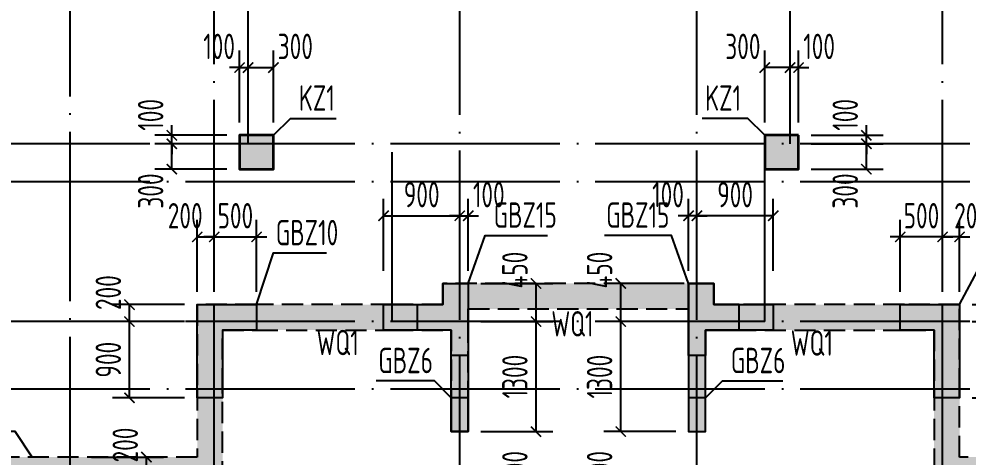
# Model space of a CAD drawing. Extents: x -668857 to 143095, y -247466 to 228182.
# Drawn here: x -321980 to -310776, y 210638 to 215812 of the extents above; entities that cross this region are included whole.
import ezdxf
from ezdxf.enums import TextEntityAlignment as Align

# ---------------------------------------------------------------- set-up
doc = ezdxf.new("R2010")
doc.units = 0
doc.header["$LTSCALE"] = 1000
doc.linetypes.add('DASH', pattern=[0.35, 0.25, -0.1])
doc.linetypes.add('DOTE', pattern=[2.42, 2, -0.2, 0.02, -0.2])
doc.layers.get('0').update_dxf_attribs({"linetype": 'CONTINUOUS'})
doc.layers.get('DEFPOINTS').update_dxf_attribs({"linetype": 'CONTINUOUS'})
for name, color, linetype in [('A-DOTE', 10, 'DOTE'), ('COLU_DE_TEXT', 7, 'CONTINUOUS'), ('LABEL', 1, 'CONTINUOUS'), ('S-Q墙填充', 252, 'CONTINUOUS'), ('S-Q墙实线', 6, 'CONTINUOUS'), ('S-Q墙标注', 3, 'CONTINUOUS'), ('S-Q墙虚线', 6, 'DASH'), ('S-X详图填充', 252, 'CONTINUOUS'), ('S-X详图实线', 4, 'CONTINUOUS'), ('S-Z柱实线', 6, 'CONTINUOUS')]:
    doc.layers.add(name, color=color, linetype=linetype)
doc.layers.add('PUB_HATCH', color=8, linetype='CONTINUOUS', lineweight=9)
doc.styles.add('TSSD_REIN', font='tssdeng.shx', dxfattribs={"width": 0.7, "height": 300, "bigfont": 'tssdchn.shx'})
doc.styles.add('结构文字', font='zstxt.shx', dxfattribs={"width": 0.7, "bigfont": 'zshz.shx'})
doc.dimstyles.new('STRUCK', dxfattribs={"dimtxt": 400, "dimasz": 121, "dimexe": 200, "dimexo": 150, "dimgap": 115, "dimtad": 1, "dimdec": 0, "dimdsep": 46, "dimtxsty": '结构文字', "dimblk": 'ARCHTICK', "dimcen": 400, "dimclrd": 3, "dimclre": 3, "dimclrt": 7, "dimadec": 0, "dimazin": 0, "dimtfac": 1, "dimtdec": 0, "dimtix": 1, "dimtmove": 2, "dimatfit": 3, "dimldrblk": '_DIMX', "dimfxl": 0, "dimtolj": 1, "dimtzin": 0, "dimarcsym": 0})

# ---------------------------------------------------------------- blocks, each defined once
blk = doc.blocks.new('20210726.16350016')
at = {"layer": 'A-DOTE'}
for p, q in [((11100, 10900), (11100, 21100)), ((12800, 13700), (12800, 21100)), ((13200, 17600), (13200, 21100)), ((15700, 13100.3), (15700, 21100)), ((18500, 13100.3), (18500, 21100)), ((19600, 17600), (19600, 21100)), ((21400, 13700), (21400, 21100)), ((55600, 17600), (3600, 17600)), ((14900, 15500), (14900, 17600)), ((19300, 15500), (19300, 17600)), ((55600, 17150), (3600, 17150)), ((55600, 15500), (3600, 15500)), ((55600, 14700), (3600, 14700))]:
    blk.add_line(p, q, dxfattribs=at)
blk = doc.blocks.new('_ArchTick')
at = {"color": 0, "linetype": 'ByBlock', "const_width": 0.15}
blk.add_lwpolyline([(-0.5, -0.5), (0.5, 0.5)], dxfattribs=at)
blk = doc.blocks.new('*D689')
at = {"layer": 'DEFPOINTS', "color": 0}
for p in [(-321276, 210638), (-320476, 210638), (-321276, 210438)]:
    blk.add_point(p, dxfattribs=at)
at = {"layer": 'S-Q墙标注', "color": 3, "lineweight": -2}
for p, q in [((-321126, 210638), (-320276, 210638)), ((-320476, 210438), (-320476, 210638)), ((-321126, 210438), (-320276, 210438))]:
    blk.add_line(p, q, dxfattribs=at)
at = {"layer": 'S-Q墙标注', "color": 3, "lineweight": -2, "xscale": 121, "yscale": 121, "zscale": 121}
for p, rotation in [((-320476, 210638), 90), ((-320476, 210438), 270)]:
    blk.add_blockref('_ArchTick', p, dxfattribs=dict(at, rotation=rotation))
at = {"layer": 'S-Q墙标注', "color": 7, "insert": (-320726, 210780), "char_height": 300, "attachment_point": 5, "rotation": 90, "style": 'TSSD_REIN'}
blk.add_mtext('\\A1;200', dxfattribs=at)
blk = doc.blocks.new('_DIMX')
blk.add_line((-150, 0), (150, 0))
at = {"const_width": 50}
blk.add_lwpolyline([(-70, -70), (70, 70)], dxfattribs=at)
blk = doc.blocks.new('*D693')
at = {"layer": 'DEFPOINTS', "color": 0}
for p in [(-316676, 210238), (-315876, 210238), (-316676, 209838)]:
    blk.add_point(p, dxfattribs=at)
at = {"layer": 'S-Q墙标注', "color": 3, "lineweight": -2}
for p, q in [((-316526, 210238), (-315676, 210238)), ((-315876, 209838), (-315876, 210238)), ((-316526, 209838), (-315676, 209838))]:
    blk.add_line(p, q, dxfattribs=at)
at = {"layer": 'S-Q墙标注', "color": 3, "lineweight": -2, "xscale": 121, "yscale": 121, "zscale": 121}
for p, rotation in [((-315876, 210238), 90), ((-315876, 209838), 270)]:
    blk.add_blockref('_ArchTick', p, dxfattribs=dict(at, rotation=rotation))
at = {"layer": 'S-Q墙标注', "color": 7, "insert": (-316126, 210497), "char_height": 300, "attachment_point": 5, "rotation": 90, "style": 'TSSD_REIN'}
blk.add_mtext('\\A1;400', dxfattribs=at)
blk = doc.blocks.new('*D696')
at = {"layer": 'DEFPOINTS', "color": 0}
for p in [(-320676, 212238), (-319876, 212238), (-319876, 211338)]:
    blk.add_point(p, dxfattribs=at)
at = {"layer": 'S-Q墙标注', "color": 3, "lineweight": -2}
for p, q in [((-320026, 212238), (-320876, 212238)), ((-320676, 211338), (-320676, 212238)), ((-320026, 211338), (-320876, 211338))]:
    blk.add_line(p, q, dxfattribs=at)
at = {"layer": 'S-Q墙标注', "color": 3, "lineweight": -2, "xscale": 121, "yscale": 121, "zscale": 121}
for p, rotation in [((-320676, 212238), 90), ((-320676, 211338), 270)]:
    blk.add_blockref('_ArchTick', p, dxfattribs=dict(at, rotation=rotation))
at = {"layer": 'S-Q墙标注', "color": 7, "insert": (-320926, 211788), "char_height": 300, "attachment_point": 5, "rotation": 90, "style": 'TSSD_REIN'}
blk.add_mtext('\\A1;900', dxfattribs=at)
blk = doc.blocks.new('*D697')
at = {"layer": 'DEFPOINTS', "color": 0}
for p in [(-320676, 212438), (-319876, 212438), (-319876, 212238)]:
    blk.add_point(p, dxfattribs=at)
at = {"layer": 'S-Q墙标注', "color": 3, "lineweight": -2}
for p, q in [((-320026, 212438), (-320876, 212438)), ((-320676, 212238), (-320676, 212438)), ((-320026, 212238), (-320876, 212238))]:
    blk.add_line(p, q, dxfattribs=at)
at = {"layer": 'S-Q墙标注', "color": 3, "lineweight": -2, "xscale": 121, "yscale": 121, "zscale": 121}
for p, rotation in [((-320676, 212438), 90), ((-320676, 212238), 270)]:
    blk.add_blockref('_ArchTick', p, dxfattribs=dict(at, rotation=rotation))
at = {"layer": 'S-Q墙标注', "color": 7, "insert": (-320926, 212580), "char_height": 300, "attachment_point": 5, "rotation": 90, "style": 'TSSD_REIN'}
blk.add_mtext('\\A1;200', dxfattribs=at)
blk = doc.blocks.new('*D698')
at = {"layer": 'DEFPOINTS', "color": 0}
for p in [(-319676, 213238), (-319876, 212438), (-319676, 212438)]:
    blk.add_point(p, dxfattribs=at)
at = {"layer": 'S-Q墙标注', "color": 3, "lineweight": -2}
for p, q in [((-319876, 212588), (-319876, 213438)), ((-319676, 212588), (-319676, 213438)), ((-319876, 213238), (-319676, 213238))]:
    blk.add_line(p, q, dxfattribs=at)
at = {"layer": 'S-Q墙标注', "color": 3, "lineweight": -2, "xscale": 121, "yscale": 121, "zscale": 121, "rotation": 180}
blk.add_blockref('_ArchTick', (-319876, 213238), dxfattribs=at)
at = {"layer": 'S-Q墙标注', "color": 3, "lineweight": -2, "xscale": 121, "yscale": 121, "zscale": 121}
blk.add_blockref('_ArchTick', (-319676, 213238), dxfattribs=at)
at = {"layer": 'S-Q墙标注', "color": 7, "insert": (-320018, 213488), "char_height": 300, "attachment_point": 5, "style": 'TSSD_REIN'}
blk.add_mtext('\\A1;200', dxfattribs=at)
blk = doc.blocks.new('*D699')
at = {"layer": 'DEFPOINTS', "color": 0}
for p in [(-319176, 213238), (-319676, 212438), (-319176, 212438)]:
    blk.add_point(p, dxfattribs=at)
at = {"layer": 'S-Q墙标注', "color": 3, "lineweight": -2}
for p, q in [((-319676, 212588), (-319676, 213438)), ((-319176, 212588), (-319176, 213438)), ((-319676, 213238), (-319797, 213238)), ((-319676, 213238), (-319176, 213238)), ((-319176, 213238), (-319055, 213238))]:
    blk.add_line(p, q, dxfattribs=at)
at = {"layer": 'S-Q墙标注', "color": 3, "lineweight": -2, "xscale": 121, "yscale": 121, "zscale": 121}
blk.add_blockref('_ArchTick', (-319676, 213238), dxfattribs=at)
at = {"layer": 'S-Q墙标注', "color": 3, "lineweight": -2, "xscale": 121, "yscale": 121, "zscale": 121, "rotation": 180}
blk.add_blockref('_ArchTick', (-319176, 213238), dxfattribs=at)
at = {"layer": 'S-Q墙标注', "color": 7, "insert": (-319426, 213488), "char_height": 300, "attachment_point": 5, "style": 'TSSD_REIN'}
blk.add_mtext('\\A1;500', dxfattribs=at)
blk = doc.blocks.new('*D702')
at = {"layer": 'DEFPOINTS', "color": 0}
for p in [(-316676, 212238), (-315876, 212238), (-316676, 210938)]:
    blk.add_point(p, dxfattribs=at)
at = {"layer": 'S-Q墙标注', "color": 3, "lineweight": -2}
for p, q in [((-316526, 212238), (-315676, 212238)), ((-315876, 210938), (-315876, 212238)), ((-316526, 210938), (-315676, 210938))]:
    blk.add_line(p, q, dxfattribs=at)
at = {"layer": 'S-Q墙标注', "color": 3, "lineweight": -2, "xscale": 121, "yscale": 121, "zscale": 121}
for p, rotation in [((-315876, 212238), 90), ((-315876, 210938), 270)]:
    blk.add_blockref('_ArchTick', p, dxfattribs=dict(at, rotation=rotation))
at = {"layer": 'S-Q墙标注', "color": 7, "insert": (-316126, 211588), "char_height": 300, "attachment_point": 5, "rotation": 90, "style": 'TSSD_REIN'}
blk.add_mtext('\\A1;1300', dxfattribs=at)
blk = doc.blocks.new('*D703')
at = {"layer": 'DEFPOINTS', "color": 0}
for p in [(-316676, 212688), (-315876, 212688), (-316676, 212238)]:
    blk.add_point(p, dxfattribs=at)
at = {"layer": 'S-Q墙标注', "color": 3, "lineweight": -2}
for p, q in [((-316526, 212688), (-315676, 212688)), ((-315876, 212238), (-315876, 212688)), ((-316526, 212238), (-315676, 212238))]:
    blk.add_line(p, q, dxfattribs=at)
at = {"layer": 'S-Q墙标注', "color": 3, "lineweight": -2, "xscale": 121, "yscale": 121, "zscale": 121}
for p, rotation in [((-315876, 212688), 90), ((-315876, 212238), 270)]:
    blk.add_blockref('_ArchTick', p, dxfattribs=dict(at, rotation=rotation))
at = {"layer": 'S-Q墙标注', "color": 7, "insert": (-316126, 212846), "char_height": 300, "attachment_point": 5, "rotation": 90, "style": 'TSSD_REIN'}
blk.add_mtext('\\A1;450', dxfattribs=at)
blk = doc.blocks.new('*D704')
at = {"layer": 'DEFPOINTS', "color": 0}
for p in [(-316776, 213488), (-317676, 212688), (-316776, 212688)]:
    blk.add_point(p, dxfattribs=at)
at = {"layer": 'S-Q墙标注', "color": 3, "lineweight": -2}
for p, q in [((-317676, 212838), (-317676, 213688)), ((-316776, 212838), (-316776, 213688)), ((-317676, 213488), (-316776, 213488))]:
    blk.add_line(p, q, dxfattribs=at)
at = {"layer": 'S-Q墙标注', "color": 3, "lineweight": -2, "xscale": 121, "yscale": 121, "zscale": 121, "rotation": 180}
blk.add_blockref('_ArchTick', (-317676, 213488), dxfattribs=at)
at = {"layer": 'S-Q墙标注', "color": 3, "lineweight": -2, "xscale": 121, "yscale": 121, "zscale": 121}
blk.add_blockref('_ArchTick', (-316776, 213488), dxfattribs=at)
at = {"layer": 'S-Q墙标注', "color": 7, "insert": (-317226, 213738), "char_height": 300, "attachment_point": 5, "style": 'TSSD_REIN'}
blk.add_mtext('\\A1;900', dxfattribs=at)
blk = doc.blocks.new('*D705')
at = {"layer": 'DEFPOINTS', "color": 0}
for p in [(-316676, 213488), (-316776, 212688), (-316676, 212688)]:
    blk.add_point(p, dxfattribs=at)
at = {"layer": 'S-Q墙标注', "color": 3, "lineweight": -2}
for p, q in [((-316776, 212838), (-316776, 213688)), ((-316676, 212838), (-316676, 213688)), ((-316776, 213488), (-316897, 213488)), ((-316776, 213488), (-316676, 213488)), ((-316676, 213488), (-316555, 213488))]:
    blk.add_line(p, q, dxfattribs=at)
at = {"layer": 'S-Q墙标注', "color": 3, "lineweight": -2, "xscale": 121, "yscale": 121, "zscale": 121}
blk.add_blockref('_ArchTick', (-316776, 213488), dxfattribs=at)
at = {"layer": 'S-Q墙标注', "color": 3, "lineweight": -2, "xscale": 121, "yscale": 121, "zscale": 121, "rotation": 180}
blk.add_blockref('_ArchTick', (-316676, 213488), dxfattribs=at)
at = {"layer": 'S-Q墙标注', "color": 7, "insert": (-316434, 213738), "char_height": 300, "attachment_point": 5, "style": 'TSSD_REIN'}
blk.add_mtext('\\A1;100', dxfattribs=at)
blk = doc.blocks.new('*D727')
at = {"layer": 'DEFPOINTS', "color": 0}
for p in [(-314876, 210238), (-314076, 210238), (-314076, 209838)]:
    blk.add_point(p, dxfattribs=at)
at = {"layer": 'S-Q墙标注', "color": 3, "lineweight": -2}
for p, q in [((-314226, 210238), (-315076, 210238)), ((-314876, 209838), (-314876, 210238)), ((-314226, 209838), (-315076, 209838))]:
    blk.add_line(p, q, dxfattribs=at)
at = {"layer": 'S-Q墙标注', "color": 3, "lineweight": -2, "xscale": 121, "yscale": 121, "zscale": 121}
for p, rotation in [((-314876, 210238), 90), ((-314876, 209838), 270)]:
    blk.add_blockref('_ArchTick', p, dxfattribs=dict(at, rotation=rotation))
at = {"layer": 'S-Q墙标注', "color": 7, "insert": (-315126, 210497), "char_height": 300, "attachment_point": 5, "rotation": 90, "style": 'TSSD_REIN'}
blk.add_mtext('\\A1;400', dxfattribs=at)
blk = doc.blocks.new('*D730')
at = {"layer": 'DEFPOINTS', "color": 0}
for p in [(-310876, 212238), (-310076, 212238), (-310876, 211338)]:
    blk.add_point(p, dxfattribs=at)
at = {"layer": 'S-Q墙标注', "color": 3, "lineweight": -2}
for p, q in [((-310726, 212238), (-309876, 212238)), ((-310076, 211338), (-310076, 212238)), ((-310726, 211338), (-309876, 211338))]:
    blk.add_line(p, q, dxfattribs=at)
at = {"layer": 'S-Q墙标注', "color": 3, "lineweight": -2, "xscale": 121, "yscale": 121, "zscale": 121}
for p, rotation in [((-310076, 212238), 90), ((-310076, 211338), 270)]:
    blk.add_blockref('_ArchTick', p, dxfattribs=dict(at, rotation=rotation))
at = {"layer": 'S-Q墙标注', "color": 7, "insert": (-310326, 211788), "char_height": 300, "attachment_point": 5, "rotation": 90, "style": 'TSSD_REIN'}
blk.add_mtext('\\A1;900', dxfattribs=at)
blk = doc.blocks.new('*D731')
at = {"layer": 'DEFPOINTS', "color": 0}
for p in [(-310876, 212438), (-310076, 212438), (-310876, 212238)]:
    blk.add_point(p, dxfattribs=at)
at = {"layer": 'S-Q墙标注', "color": 3, "lineweight": -2}
for p, q in [((-310726, 212438), (-309876, 212438)), ((-310076, 212238), (-310076, 212438)), ((-310726, 212238), (-309876, 212238))]:
    blk.add_line(p, q, dxfattribs=at)
at = {"layer": 'S-Q墙标注', "color": 3, "lineweight": -2, "xscale": 121, "yscale": 121, "zscale": 121}
for p, rotation in [((-310076, 212438), 90), ((-310076, 212238), 270)]:
    blk.add_blockref('_ArchTick', p, dxfattribs=dict(at, rotation=rotation))
at = {"layer": 'S-Q墙标注', "color": 7, "insert": (-310326, 212580), "char_height": 300, "attachment_point": 5, "rotation": 90, "style": 'TSSD_REIN'}
blk.add_mtext('\\A1;200', dxfattribs=at)
blk = doc.blocks.new('*D732')
at = {"layer": 'DEFPOINTS', "color": 0}
for p in [(-311076, 213238), (-311076, 212438), (-310876, 212438)]:
    blk.add_point(p, dxfattribs=at)
at = {"layer": 'S-Q墙标注', "color": 3, "lineweight": -2}
for p, q in [((-311076, 212588), (-311076, 213438)), ((-310876, 212588), (-310876, 213438)), ((-311076, 213238), (-311197, 213238)), ((-310876, 213238), (-311076, 213238)), ((-310876, 213238), (-310755, 213238))]:
    blk.add_line(p, q, dxfattribs=at)
at = {"layer": 'S-Q墙标注', "color": 3, "lineweight": -2, "xscale": 121, "yscale": 121, "zscale": 121}
blk.add_blockref('_ArchTick', (-311076, 213238), dxfattribs=at)
at = {"layer": 'S-Q墙标注', "color": 3, "lineweight": -2, "xscale": 121, "yscale": 121, "zscale": 121, "rotation": 180}
blk.add_blockref('_ArchTick', (-310876, 213238), dxfattribs=at)
at = {"layer": 'S-Q墙标注', "color": 7, "insert": (-310734, 213488), "char_height": 300, "attachment_point": 5, "style": 'TSSD_REIN'}
blk.add_mtext('\\A1;200', dxfattribs=at)
blk = doc.blocks.new('*D733')
at = {"layer": 'DEFPOINTS', "color": 0}
for p in [(-311576, 213238), (-311576, 212438), (-311076, 212438)]:
    blk.add_point(p, dxfattribs=at)
at = {"layer": 'S-Q墙标注', "color": 3, "lineweight": -2}
for p, q in [((-311576, 212588), (-311576, 213438)), ((-311076, 212588), (-311076, 213438)), ((-311576, 213238), (-311697, 213238)), ((-311076, 213238), (-311576, 213238)), ((-311076, 213238), (-310955, 213238))]:
    blk.add_line(p, q, dxfattribs=at)
at = {"layer": 'S-Q墙标注', "color": 3, "lineweight": -2, "xscale": 121, "yscale": 121, "zscale": 121}
blk.add_blockref('_ArchTick', (-311576, 213238), dxfattribs=at)
at = {"layer": 'S-Q墙标注', "color": 3, "lineweight": -2, "xscale": 121, "yscale": 121, "zscale": 121, "rotation": 180}
blk.add_blockref('_ArchTick', (-311076, 213238), dxfattribs=at)
at = {"layer": 'S-Q墙标注', "color": 7, "insert": (-311326, 213488), "char_height": 300, "attachment_point": 5, "style": 'TSSD_REIN'}
blk.add_mtext('\\A1;500', dxfattribs=at)
blk = doc.blocks.new('*D736')
at = {"layer": 'DEFPOINTS', "color": 0}
for p in [(-314876, 212238), (-314076, 212238), (-314076, 210938)]:
    blk.add_point(p, dxfattribs=at)
at = {"layer": 'S-Q墙标注', "color": 3, "lineweight": -2}
for p, q in [((-314226, 212238), (-315076, 212238)), ((-314876, 210938), (-314876, 212238)), ((-314226, 210938), (-315076, 210938))]:
    blk.add_line(p, q, dxfattribs=at)
at = {"layer": 'S-Q墙标注', "color": 3, "lineweight": -2, "xscale": 121, "yscale": 121, "zscale": 121}
for p, rotation in [((-314876, 212238), 90), ((-314876, 210938), 270)]:
    blk.add_blockref('_ArchTick', p, dxfattribs=dict(at, rotation=rotation))
at = {"layer": 'S-Q墙标注', "color": 7, "insert": (-315126, 211588), "char_height": 300, "attachment_point": 5, "rotation": 90, "style": 'TSSD_REIN'}
blk.add_mtext('\\A1;1300', dxfattribs=at)
blk = doc.blocks.new('*D737')
at = {"layer": 'DEFPOINTS', "color": 0}
for p in [(-314876, 212688), (-314076, 212688), (-314076, 212238)]:
    blk.add_point(p, dxfattribs=at)
at = {"layer": 'S-Q墙标注', "color": 3, "lineweight": -2}
for p, q in [((-314226, 212688), (-315076, 212688)), ((-314876, 212238), (-314876, 212688)), ((-314226, 212238), (-315076, 212238))]:
    blk.add_line(p, q, dxfattribs=at)
at = {"layer": 'S-Q墙标注', "color": 3, "lineweight": -2, "xscale": 121, "yscale": 121, "zscale": 121}
for p, rotation in [((-314876, 212688), 90), ((-314876, 212238), 270)]:
    blk.add_blockref('_ArchTick', p, dxfattribs=dict(at, rotation=rotation))
at = {"layer": 'S-Q墙标注', "color": 7, "insert": (-315126, 212846), "char_height": 300, "attachment_point": 5, "rotation": 90, "style": 'TSSD_REIN'}
blk.add_mtext('\\A1;450', dxfattribs=at)
blk = doc.blocks.new('*D738')
at = {"layer": 'DEFPOINTS', "color": 0}
for p in [(-313976, 213488), (-313976, 212688), (-313076, 212688)]:
    blk.add_point(p, dxfattribs=at)
at = {"layer": 'S-Q墙标注', "color": 3, "lineweight": -2}
for p, q in [((-313976, 212838), (-313976, 213688)), ((-313076, 212838), (-313076, 213688)), ((-313076, 213488), (-313976, 213488))]:
    blk.add_line(p, q, dxfattribs=at)
at = {"layer": 'S-Q墙标注', "color": 3, "lineweight": -2, "xscale": 121, "yscale": 121, "zscale": 121, "rotation": 180}
blk.add_blockref('_ArchTick', (-313976, 213488), dxfattribs=at)
at = {"layer": 'S-Q墙标注', "color": 3, "lineweight": -2, "xscale": 121, "yscale": 121, "zscale": 121}
blk.add_blockref('_ArchTick', (-313076, 213488), dxfattribs=at)
at = {"layer": 'S-Q墙标注', "color": 7, "insert": (-313526, 213738), "char_height": 300, "attachment_point": 5, "style": 'TSSD_REIN'}
blk.add_mtext('\\A1;900', dxfattribs=at)
blk = doc.blocks.new('*D739')
at = {"layer": 'DEFPOINTS', "color": 0}
for p in [(-314076, 213488), (-314076, 212688), (-313976, 212688)]:
    blk.add_point(p, dxfattribs=at)
at = {"layer": 'S-Q墙标注', "color": 3, "lineweight": -2}
for p, q in [((-314076, 212838), (-314076, 213688)), ((-313976, 212838), (-313976, 213688)), ((-314076, 213488), (-314197, 213488)), ((-313976, 213488), (-314076, 213488)), ((-313976, 213488), (-313855, 213488))]:
    blk.add_line(p, q, dxfattribs=at)
at = {"layer": 'S-Q墙标注', "color": 3, "lineweight": -2, "xscale": 121, "yscale": 121, "zscale": 121}
blk.add_blockref('_ArchTick', (-314076, 213488), dxfattribs=at)
at = {"layer": 'S-Q墙标注', "color": 3, "lineweight": -2, "xscale": 121, "yscale": 121, "zscale": 121, "rotation": 180}
blk.add_blockref('_ArchTick', (-313976, 213488), dxfattribs=at)
at = {"layer": 'S-Q墙标注', "color": 7, "insert": (-314318, 213738), "char_height": 300, "attachment_point": 5, "style": 'TSSD_REIN'}
blk.add_mtext('\\A1;100', dxfattribs=at)
blk = doc.blocks.new('*D819')
at = {"layer": 'DEFPOINTS', "color": 0}
for p in [(-320176, 214438), (-319376, 214438), (-319376, 214338)]:
    blk.add_point(p, dxfattribs=at)
at = {"layer": 'S-Q墙标注', "color": 3, "lineweight": -2}
for p, q in [((-320176, 214438), (-320176, 214559)), ((-319526, 214438), (-320376, 214438)), ((-320176, 214338), (-320176, 214438)), ((-319526, 214338), (-320376, 214338)), ((-320176, 214338), (-320176, 214217))]:
    blk.add_line(p, q, dxfattribs=at)
at = {"layer": 'S-Q墙标注', "color": 3, "lineweight": -2, "xscale": 121, "yscale": 121, "zscale": 121}
for p, rotation in [((-320176, 214438), 270), ((-320176, 214338), 90)]:
    blk.add_blockref('_ArchTick', p, dxfattribs=dict(at, rotation=rotation))
at = {"layer": 'S-Q墙标注', "color": 7, "insert": (-320426, 214680), "char_height": 300, "attachment_point": 5, "rotation": 90, "style": 'TSSD_REIN'}
blk.add_mtext('\\A1;100', dxfattribs=at)
blk = doc.blocks.new('*D822')
at = {"layer": 'DEFPOINTS', "color": 0}
for p in [(-320176, 214338), (-319376, 214338), (-319376, 214038)]:
    blk.add_point(p, dxfattribs=at)
at = {"layer": 'S-Q墙标注', "color": 3, "lineweight": -2}
for p, q in [((-319526, 214338), (-320376, 214338)), ((-320176, 214038), (-320176, 214338)), ((-319526, 214038), (-320376, 214038))]:
    blk.add_line(p, q, dxfattribs=at)
at = {"layer": 'S-Q墙标注', "color": 3, "lineweight": -2, "xscale": 121, "yscale": 121, "zscale": 121}
for p, rotation in [((-320176, 214338), 90), ((-320176, 214038), 270)]:
    blk.add_blockref('_ArchTick', p, dxfattribs=dict(at, rotation=rotation))
at = {"layer": 'S-Q墙标注', "color": 7, "insert": (-320426, 213780), "char_height": 300, "attachment_point": 5, "rotation": 90, "style": 'TSSD_REIN'}
blk.add_mtext('\\A1;300', dxfattribs=at)
blk = doc.blocks.new('*D823')
at = {"layer": 'DEFPOINTS', "color": 0}
for p in [(-318976, 215238), (-319276, 214438), (-318976, 214438)]:
    blk.add_point(p, dxfattribs=at)
at = {"layer": 'S-Q墙标注', "color": 3, "lineweight": -2}
for p, q in [((-319276, 214588), (-319276, 215438)), ((-318976, 214588), (-318976, 215438)), ((-319276, 215238), (-318976, 215238))]:
    blk.add_line(p, q, dxfattribs=at)
at = {"layer": 'S-Q墙标注', "color": 3, "lineweight": -2, "xscale": 121, "yscale": 121, "zscale": 121, "rotation": 180}
blk.add_blockref('_ArchTick', (-319276, 215238), dxfattribs=at)
at = {"layer": 'S-Q墙标注', "color": 3, "lineweight": -2, "xscale": 121, "yscale": 121, "zscale": 121}
blk.add_blockref('_ArchTick', (-318976, 215238), dxfattribs=at)
at = {"layer": 'S-Q墙标注', "color": 7, "insert": (-318718, 215488), "char_height": 300, "attachment_point": 5, "style": 'TSSD_REIN'}
blk.add_mtext('\\A1;300', dxfattribs=at)
blk = doc.blocks.new('*D825')
at = {"layer": 'DEFPOINTS', "color": 0}
for p in [(-312776, 214438), (-311976, 214438), (-312776, 214338)]:
    blk.add_point(p, dxfattribs=at)
at = {"layer": 'S-Q墙标注', "color": 3, "lineweight": -2}
for p, q in [((-311976, 214438), (-311976, 214559)), ((-312626, 214438), (-311776, 214438)), ((-311976, 214338), (-311976, 214438)), ((-312626, 214338), (-311776, 214338)), ((-311976, 214338), (-311976, 214217))]:
    blk.add_line(p, q, dxfattribs=at)
at = {"layer": 'S-Q墙标注', "color": 3, "lineweight": -2, "xscale": 121, "yscale": 121, "zscale": 121}
for p, rotation in [((-311976, 214438), 270), ((-311976, 214338), 90)]:
    blk.add_blockref('_ArchTick', p, dxfattribs=dict(at, rotation=rotation))
at = {"layer": 'S-Q墙标注', "color": 7, "insert": (-312226, 214680), "char_height": 300, "attachment_point": 5, "rotation": 90, "style": 'TSSD_REIN'}
blk.add_mtext('\\A1;100', dxfattribs=at)
blk = doc.blocks.new('*D828')
at = {"layer": 'DEFPOINTS', "color": 0}
for p in [(-312776, 214338), (-311976, 214338), (-312776, 214038)]:
    blk.add_point(p, dxfattribs=at)
at = {"layer": 'S-Q墙标注', "color": 3, "lineweight": -2}
for p, q in [((-312626, 214338), (-311776, 214338)), ((-311976, 214038), (-311976, 214338)), ((-312626, 214038), (-311776, 214038))]:
    blk.add_line(p, q, dxfattribs=at)
at = {"layer": 'S-Q墙标注', "color": 3, "lineweight": -2, "xscale": 121, "yscale": 121, "zscale": 121}
for p, rotation in [((-311976, 214338), 90), ((-311976, 214038), 270)]:
    blk.add_blockref('_ArchTick', p, dxfattribs=dict(at, rotation=rotation))
at = {"layer": 'S-Q墙标注', "color": 7, "insert": (-312226, 213780), "char_height": 300, "attachment_point": 5, "rotation": 90, "style": 'TSSD_REIN'}
blk.add_mtext('\\A1;300', dxfattribs=at)
blk = doc.blocks.new('*D829')
at = {"layer": 'DEFPOINTS', "color": 0}
for p in [(-313176, 215238), (-313176, 214438), (-312876, 214438)]:
    blk.add_point(p, dxfattribs=at)
at = {"layer": 'S-Q墙标注', "color": 3, "lineweight": -2}
for p, q in [((-313176, 214588), (-313176, 215438)), ((-312876, 214588), (-312876, 215438)), ((-312876, 215238), (-313176, 215238))]:
    blk.add_line(p, q, dxfattribs=at)
at = {"layer": 'S-Q墙标注', "color": 3, "lineweight": -2, "xscale": 121, "yscale": 121, "zscale": 121, "rotation": 180}
blk.add_blockref('_ArchTick', (-313176, 215238), dxfattribs=at)
at = {"layer": 'S-Q墙标注', "color": 3, "lineweight": -2, "xscale": 121, "yscale": 121, "zscale": 121}
blk.add_blockref('_ArchTick', (-312876, 215238), dxfattribs=at)
at = {"layer": 'S-Q墙标注', "color": 7, "insert": (-313434, 215488), "char_height": 300, "attachment_point": 5, "style": 'TSSD_REIN'}
blk.add_mtext('\\A1;300', dxfattribs=at)
blk = doc.blocks.new('A$C028C60F5')
at = {"color": 6}
blk.add_lwpolyline([(400, 0), (0, 0), (0, -400), (400, -400)], close=True, dxfattribs=at)
at = {"layer": 'PUB_HATCH'}
blk.add_solid([(0, -400), (400, -400), (0, 0), (400, 0)], dxfattribs=at)
blk = doc.blocks.new('A$C3EFA6995')
for p in [(9700, 100), (9700, -2400), (15900, -2400)]:
    blk.add_blockref('A$C028C60F5', p)
at = {"xscale": -1}
blk.add_blockref('A$C028C60F5', (16300, 100), dxfattribs=at)
blk = doc.blocks.new('*D876')
at = {"layer": 'DEFPOINTS', "color": 0}
for p in [(-319276, 215238), (-319376, 214438), (-319276, 214438)]:
    blk.add_point(p, dxfattribs=at)
at = {"layer": 'S-Q墙标注', "color": 3, "lineweight": -2}
for p, q in [((-319376, 214588), (-319376, 215438)), ((-319276, 214588), (-319276, 215438)), ((-319376, 215238), (-319497, 215238)), ((-319376, 215238), (-319276, 215238)), ((-319276, 215238), (-319155, 215238))]:
    blk.add_line(p, q, dxfattribs=at)
at = {"layer": 'S-Q墙标注', "color": 3, "lineweight": -2, "xscale": 121, "yscale": 121, "zscale": 121}
blk.add_blockref('_ArchTick', (-319376, 215238), dxfattribs=at)
at = {"layer": 'S-Q墙标注', "color": 3, "lineweight": -2, "xscale": 121, "yscale": 121, "zscale": 121, "rotation": 180}
blk.add_blockref('_ArchTick', (-319276, 215238), dxfattribs=at)
at = {"layer": 'S-Q墙标注', "color": 7, "insert": (-319618, 215488), "char_height": 300, "attachment_point": 5, "style": 'TSSD_REIN'}
blk.add_mtext('\\A1;100', dxfattribs=at)
blk = doc.blocks.new('*D878')
at = {"layer": 'DEFPOINTS', "color": 0}
for p in [(-312876, 215238), (-312876, 214438), (-312776, 214438)]:
    blk.add_point(p, dxfattribs=at)
at = {"layer": 'S-Q墙标注', "color": 3, "lineweight": -2}
for p, q in [((-312876, 214588), (-312876, 215438)), ((-312776, 214588), (-312776, 215438)), ((-312876, 215238), (-312997, 215238)), ((-312776, 215238), (-312876, 215238)), ((-312776, 215238), (-312655, 215238))]:
    blk.add_line(p, q, dxfattribs=at)
at = {"layer": 'S-Q墙标注', "color": 3, "lineweight": -2, "xscale": 121, "yscale": 121, "zscale": 121}
blk.add_blockref('_ArchTick', (-312876, 215238), dxfattribs=at)
at = {"layer": 'S-Q墙标注', "color": 3, "lineweight": -2, "xscale": 121, "yscale": 121, "zscale": 121, "rotation": 180}
blk.add_blockref('_ArchTick', (-312776, 215238), dxfattribs=at)
at = {"layer": 'S-Q墙标注', "color": 7, "insert": (-312534, 215488), "char_height": 300, "attachment_point": 5, "style": 'TSSD_REIN'}
blk.add_mtext('\\A1;100', dxfattribs=at)

msp = doc.modelspace()

# ---------------------------------------------------------------- hatches: boundary and pattern name
at = {"layer": 'S-Q墙填充', "ltscale": 0.5}
h = msp.add_hatch(dxfattribs=at)
h.set_pattern_fill('ARMORED', color=252, scale=30, style=0)
h.set_pattern_definition([(50, (-376939.88, 173170.09), (215.17805, -18.82564), [22.5, -247.5]), (355, (-376939.88, 173170.09), (-41.6254, 225.65764), [18, -198]), (100.4514, (-376921.95, 173168.52), (173.5528, 206.83186), [19.12206, -210.34263]), (46.1842, (-376939.88, 173230.09), (320.1723, -49.6557), [33.75, -371.25]), (96.6356, (-376913.2, 173225.95), (280.3988, 292.2354), [28.6831, -315.5139]), (351.1842, (-376939.88, 173230.1), (280.3986, 292.2356), [27, -297]), (21, (-376909.88, 173215.09), (179.07212, -120.78567), [22.5, -247.5]), (326, (-376909.88, 173215.09), (72.9946, 217.545), [18, -198]), (71.4514, (-376894.95, 173205.02), (252.0668, 96.75915), [19.12206, -210.34263]), (37.5, (-376939.88, 173170.085), (3.647957, 99.868156), [0, -195.6, 0, -201, 0, -198.75]), (7.5, (-376939.88, 173170.09), (78.92086, 118.32351), [0, -114.6, 0, -191.1, 0, -75.75]), (327.5, (-377006.78, 173170.085), (160.14673, -6.76646), [0, -75, 0, -234, 0, -310.5]), (317.5, (-377036.78, 173170.09), (174.95585, 30.0315), [0, -97.5, 0, -155.4, 0, -220.5]), (45, (-376939.88, 173170.09), (-106.06602, 106.06602), [])])
h.paths.add_polyline_path([(-285876.04, 212438.23), (-286525.96, 212438.23), (-288176.02, 212438.23), (-288776.24, 212438.23), (-288776.38, 212688.23), (-291975.97, 212688.23), (-291976.06, 212438.23), (-292575.99, 212438.23), (-294176.22, 212438.23), (-294876.13, 212438.23), (-294876.13, 211438.23), (-294876.13, 210638.23), (-307576.14, 210638.23), (-308026.14, 210638.23), (-308926.22, 210638.23), (-309376.13, 210638.23), (-310876.13, 210638.23), (-310876.13, 211438.23), (-310876.13, 212438.23), (-311526.05, 212438.23), (-313176.52, 212438.23), (-313776.13, 212438.23), (-313776.13, 212688.23), (-316976.13, 212688.23), (-316976.13, 212438.23), (-317576.26, 212438.23), (-319176.22, 212438.23), (-319876.13, 212438.23), (-319876.13, 211438.23), (-319876.13, 210638.23), (-328076.13, 210638.23), (-328076.13, 207638.23), (-328076.12, 205038.23), (-328076.12, 202938.23), (-325276.12, 202938.23), (-318776.08, 202938.23), (-318776.13, 201738.22), (-317726.13, 201738.22), (-315376.12, 201738.22), (-312826.13, 201738.22), (-311976.13, 201738.22), (-311976.18, 202938.11), (-306376.14, 202938.23), (-305476.14, 202938.23), (-302876.14, 202938.23), (-300276.12, 202938.23), (-299376.12, 202938.23), (-293776.12, 202938.23), (-293776.12, 201738.22), (-292726.13, 201738.22), (-290376.14, 201738.22), (-288026.13, 201738.22), (-286976.14, 201738.22), (-286976.14, 202938.23), (-281376.14, 202938.23), (-280476.14, 202938.23), (-277676.14, 202938.23), (-277676.14, 210638.23), (-279276.23, 210638.23), (-279676.14, 210638.23), (-282576.13, 210638.23), (-283026.13, 210638.23), (-283926.22, 210638.23), (-284376.14, 210638.23), (-285876.04, 210638.23), (-285876.04, 211438.23)])
h.paths.add_polyline_path([(-327776.13, 207538.23), (-327076.13, 207538.23), (-327076.13, 207738.23), (-327776.13, 207738.23), (-327776.13, 210338.23), (-327376.13, 210338.23), (-326476.04, 210338.23), (-326176.12, 210338.23), (-326176.11, 209688.23), (-325976.11, 209688.23), (-325976.12, 210338.23), (-323276.12, 210338.23), (-323276.12, 207538.23), (-323076.12, 207538.23), (-323076.12, 210338.23), (-322726.12, 210338.23), (-321826.04, 210338.23), (-321476.12, 210338.23), (-321476.12, 209538.23), (-321276.12, 209538.23), (-321276.12, 210338.23), (-319576.13, 210338.23), (-319576.13, 211438.23), (-319576.13, 212138.23), (-319176.22, 212138.23), (-317576.26, 212138.23), (-316876.13, 212138.23), (-316876.13, 210938.23), (-316676.13, 210938.23), (-316676.13, 212238.23), (-316676.13, 212388.23), (-314076.13, 212388.23), (-314076.13, 212238.23), (-314076.13, 210938.23), (-313876.13, 210938.23), (-313876.13, 212138.23), (-313176.52, 212138.23), (-311526.05, 212138.23), (-311176.13, 212138.23), (-311176.13, 211438.23), (-311176.13, 210338.23), (-309476.13, 210338.23), (-309476.13, 209538.23), (-309276.13, 209538.23), (-309276.13, 210338.23), (-308926.22, 210338.23), (-308026.14, 210338.23), (-307676.14, 210338.23), (-307676.14, 207538.23), (-307476.14, 207538.23), (-307476.14, 210338.23), (-304776.14, 210338.23), (-304776.14, 207538.23), (-304576.14, 207538.23), (-304576.14, 210338.23), (-304276.23, 210338.23), (-303276.13, 210338.23), (-302976.14, 210338.23), (-302976.14, 210338.23), (-302776.14, 210338.23), (-302776.14, 210338.23), (-302476.13, 210338.23), (-301476.04, 210338.23), (-301176.12, 210338.23), (-301176.12, 207538.03), (-300976.12, 207538.03), (-300976.12, 210338.23), (-298276.13, 210338.23), (-298276.13, 207538.23), (-298076.13, 207538.23), (-298076.13, 210338.23), (-297726.13, 210338.23), (-296826.04, 210338.23), (-296476.13, 210338.23), (-296476.13, 209538.23), (-296276.13, 209538.23), (-296276.13, 210338.23), (-294576.13, 210338.23), (-294576.13, 211438.23), (-294576.13, 212138.23), (-294176.22, 212138.23), (-292575.99, 212138.23), (-291876.13, 212138.23), (-291876.13, 210938.23), (-291676.13, 210938.23), (-291676.13, 212388.23), (-289076.13, 212388.23), (-289076.13, 210938.23), (-288876.13, 210938.23), (-288876.13, 212138.23), (-288176.02, 212138.23), (-286525.96, 212138.23), (-286176.04, 212138.23), (-286176.04, 211438.23), (-286176.04, 210338.23), (-284476.14, 210338.23), (-284476.14, 209538.23), (-284276.14, 209538.23), (-284276.14, 210338.23), (-283926.22, 210338.23), (-283026.13, 210338.23), (-282676.13, 210338.23), (-282676.13, 207538.23), (-282476.13, 207538.23), (-282476.13, 210338.23), (-279776.14, 210338.23), (-279776.14, 209688.25), (-279576.14, 209688.25), (-279576.14, 210338.23), (-279276.23, 210338.23), (-278376.13, 210338.23), (-277976.13, 210338.23), (-277976.13, 207738.23), (-278676.13, 207738.23), (-278676.13, 207538.23), (-277976.13, 207538.23), (-277976.14, 205038.23), (-277976.14, 203238.23), (-280476.14, 203238.23), (-281276.14, 203238.23), (-281276.14, 204688.23), (-281476.14, 204688.23), (-281476.14, 203238.23), (-286976.14, 203238.23), (-286976.14, 203488.22), (-287276.14, 203488.22), (-287276.14, 203138.23), (-287276.14, 202038.22), (-288026.13, 202038.22), (-290376.14, 202038.22), (-292726.13, 202038.22), (-293476.12, 202038.22), (-293476.12, 203138.23), (-293476.12, 203488.22), (-293776.12, 203488.22), (-293776.12, 203238.23), (-299276.12, 203238.23), (-299276.12, 204688.23), (-299476.12, 204688.23), (-299476.12, 203238.23), (-300276.12, 203238.23), (-302876.14, 203238.23), (-305476.14, 203238.23), (-306276.14, 203238.23), (-306276.14, 204688.23), (-306476.14, 204688.23), (-306476.14, 203238.22), (-311976.14, 203238.1), (-311976.1, 203488.2), (-312276.14, 203488.23), (-312276.19, 203138.11), (-312276.15, 202038.22), (-312826.13, 202038.23), (-315376.12, 202038.22), (-317726.13, 202038.22), (-318476.12, 202038.22), (-318476.07, 203138.11), (-318476.12, 203488.23), (-318776.12, 203488.2), (-318776.09, 203238.1), (-324276.12, 203238.22), (-324276.12, 204688.23), (-324476.12, 204688.23), (-324476.12, 203238.23), (-325276.12, 203238.23), (-327776.12, 203238.23), (-327776.12, 205038.23)], flags=16)
at = {"layer": 'S-X详图填充'}
h = msp.add_hatch(color=256, dxfattribs=at)
h.dxf.hatch_style = 1
h.paths.add_polyline_path([(-318976.14, 214438.25), (-319376.14, 214438.25), (-319376.14, 214038.25), (-318976.14, 214038.25)])
h = msp.add_hatch(color=256, dxfattribs=at)
h.dxf.hatch_style = 1
h.paths.add_polyline_path([(-312776.14, 214438.25), (-313176.14, 214438.25), (-313176.14, 214038.25), (-312776.14, 214038.25)])
h = msp.add_hatch(color=256, dxfattribs=at)
h.dxf.hatch_style = 1
h.paths.add_polyline_path([(-317676.25, 212438.17), (-316976.03, 212438.23), (-316975.96, 212688.2), (-316676.04, 212688.08), (-316676.09, 211838.25), (-316876.14, 211838.25), (-316876.14, 212138.17), (-317676.25, 212138.17)])
h = msp.add_hatch(color=256, dxfattribs=at)
h.dxf.hatch_style = 1
h.paths.add_polyline_path([(-313776.23, 212438.26), (-313076.25, 212438.22), (-313076.25, 212138.22), (-313876.15, 212138.22), (-313876.14, 211838.25), (-314076.2, 211838.25), (-314076.25, 212688.14), (-313776.3, 212688.23)])
h = msp.add_hatch(color=256, dxfattribs=at)
h.dxf.hatch_style = 1
h.paths.add_polyline_path([(-319176.22, 212438.24), (-319176.14, 212138.24), (-319576.17, 212138.21), (-319576.16, 211338.24), (-319876.16, 211338.24), (-319876.25, 212438.21)])
h = msp.add_hatch(color=256, dxfattribs=at)
h.dxf.hatch_style = 1
h.paths.add_polyline_path([(-310876.15, 211338.25), (-311176.15, 211338.25), (-311176.16, 212138.22), (-311576.15, 212138.22), (-311576.14, 212438.23), (-310876.15, 212438.23)])
h = msp.add_hatch(color=256, dxfattribs=at)
h.dxf.hatch_style = 1
h.paths.add_polyline_path([(-316676.14, 211338.25), (-316876.14, 211338.25), (-316876.14, 210938.25), (-316676.14, 210938.25)])
h = msp.add_hatch(color=256, dxfattribs=at)
h.dxf.hatch_style = 1
h.paths.add_polyline_path([(-313876.14, 211338.25), (-314076.14, 211338.25), (-314076.14, 210938.25), (-313876.14, 210938.25)])

# ---------------------------------------------------------------- linework, layer by layer
at = {"layer": 'LABEL'}
for points in [[(-318976.14, 214438.25), (-318776.14, 214638.25), (-318237.19, 214638.25)], [(-313176.14, 214438.25), (-313376.14, 214638.25), (-313915.09, 214638.25)], [(-316676.13, 212688.23), (-316476.13, 213256.23), (-315740.79, 213256.23)], [(-314076.13, 212688.23), (-314276.13, 213256.23), (-315068.42, 213256.23)], [(-319176.13, 212438.23), (-318976.13, 213048.72), (-318351.17, 213048.72)], [(-310876.13, 212438.23), (-310576.14, 212999.92), (-309757.9, 212999.92)], [(-316876.14, 211338.25), (-317076.14, 211538.25), (-317761.73, 211538.25)], [(-313876.14, 211338.25), (-313676.14, 211538.25), (-312961.17, 211538.25)], [(-321826.03, 210638.22), (-322026.13, 210938.25), (-322622.14, 210938.25)]]:
    msp.add_lwpolyline(points, dxfattribs=at)
at = {"layer": 'S-Q墙实线', "ltscale": 0.5}
for points in [[(-316876.13, 210938.23), (-316876.13, 212138.22), (-317276.23, 212138.22), (-317276.23, 212438.22), (-316976.13, 212438.22), (-316976.13, 212688.23), (-316676.13, 212688.23), (-316676.13, 210938.23), (-316876.13, 210938.23)], [(-313876.13, 210938.23), (-313876.13, 212138.22), (-313476.03, 212138.22), (-313476.03, 212438.22), (-313776.13, 212438.22), (-313776.13, 212688.23), (-314076.13, 212688.23), (-314076.13, 210938.23), (-313876.13, 210938.23)], [(-319876.13, 211338.23), (-319876.13, 212438.23), (-319176.13, 212438.23), (-319176.13, 212138.22), (-319576.13, 212138.22), (-319576.13, 211338.23), (-319876.13, 211338.23)], [(-311576.13, 212438.23), (-310876.13, 212438.23), (-310876.13, 211338.23), (-311176.13, 211338.23), (-311176.13, 212138.22), (-311576.13, 212138.22), (-311576.13, 212438.23)]]:
    msp.add_lwpolyline(points, dxfattribs=at)
at = {"layer": 'S-Q墙虚线', "color": 6}
for points in [[(-309376.13, 210638.23), (-310876.13, 210638.23), (-310876.13, 211438.23), (-310876.13, 212438.23), (-311526.05, 212438.23), (-313176.52, 212438.23), (-313776.13, 212438.23), (-313776.13, 212688.23), (-316976.13, 212688.23), (-316976.13, 212438.23), (-317576.26, 212438.23), (-319176.22, 212438.23), (-319876.13, 212438.23), (-319876.13, 211438.23), (-319876.13, 210638.23), (-328076.13, 210638.23)], [(-319576.13, 210338.23), (-319576.13, 211438.23), (-319576.13, 212138.23), (-319176.22, 212138.23), (-317576.26, 212138.23), (-316876.13, 212138.23), (-316876.13, 210938.23), (-316676.13, 210938.23), (-316676.13, 212238.23), (-316676.13, 212388.23), (-314076.13, 212388.23), (-314076.13, 212238.23), (-314076.13, 210938.23), (-313876.13, 210938.23), (-313876.13, 212138.23), (-313176.52, 212138.23), (-311526.05, 212138.23), (-311176.13, 212138.23), (-311176.13, 211438.23), (-311176.13, 210338.23)]]:
    msp.add_lwpolyline(points, dxfattribs=at)
at = {"layer": 'S-X详图实线'}
for points in [[(-318976.14, 214438.25), (-319376.14, 214438.25), (-319376.14, 214038.25), (-318976.14, 214038.25), (-318976.14, 214438.25)], [(-312776.14, 214438.25), (-313176.14, 214438.25), (-313176.14, 214038.25), (-312776.14, 214038.25), (-312776.14, 214438.25)], [(-316676.09, 211838.25), (-316876.14, 211838.25), (-316876.14, 212138.17), (-317676.25, 212138.17), (-317676.25, 212438.17), (-316976.03, 212438.23), (-316975.96, 212688.2), (-316676.04, 212688.08), (-316676.09, 211838.25)], [(-313876.14, 211838.25), (-314076.2, 211838.25), (-314076.25, 212688.14), (-313776.3, 212688.23), (-313776.23, 212438.26), (-313076.25, 212438.22), (-313076.25, 212138.22), (-313876.15, 212138.22), (-313876.14, 211838.25)], [(-319176.23, 212438.22), (-319176.14, 212138.22), (-319576.16, 212138.22), (-319576.16, 211338.24), (-319876.16, 211338.24), (-319876.24, 212438.22), (-319176.23, 212438.22)], [(-310876.15, 211338.25), (-311176.15, 211338.25), (-311176.15, 212138.22), (-311576.14, 212138.22), (-311576.14, 212438.23), (-310876.15, 212438.23), (-310876.15, 211338.25)], [(-316676.14, 211338.25), (-316876.14, 211338.25), (-316876.14, 210938.25), (-316676.14, 210938.25), (-316676.14, 211338.25)], [(-313876.14, 211338.25), (-314076.14, 211338.25), (-314076.14, 210938.25), (-313876.14, 210938.25), (-313876.14, 211338.25)]]:
    msp.add_lwpolyline(points, close=True, dxfattribs=at)
at = {"layer": 'S-Z柱实线', "lineweight": 35}
for points in [[(-318976.13, 214438.22), (-319376.13, 214438.22), (-319376.13, 214038.22), (-318976.13, 214038.22)], [(-312776.13, 214438.22), (-313176.13, 214438.22), (-313176.13, 214038.22), (-312776.13, 214038.22)]]:
    msp.add_lwpolyline(points, close=True, dxfattribs=at)

# ---------------------------------------------------------------- block references
msp.add_blockref('A$C3EFA6995', (-329076.13, 216838.22))
at = {"layer": 'A-DOTE'}
msp.add_blockref('20210726.16350016', (-332476.13, 196738.18), dxfattribs=at)

# ---------------------------------------------------------------- texts
at = {"layer": 'COLU_DE_TEXT', "style": 'TSSD_REIN', "width": 0.7}
for s, p in [('KZ1', (-318676.14, 214638.25)), ('KZ1', (-313879.99, 214638.25)), ('GBZ15', (-316376.13, 213256.23)), ('GBZ15', (-315046.93, 213256.23)), ('GBZ10', (-318948.08, 213048.72)), ('GBZ6', (-317737.96, 211538.25)), ('GBZ6', (-313576.14, 211538.25))]:
    msp.add_text(s, height=300, dxfattribs=at).set_placement(p, align=Align.BOTTOM_LEFT)
at = {"layer": 'S-Q墙标注', "style": 'TSSD_REIN', "width": 0.7}
for p in [(-315446.62, 211972.02), (-318218.35, 211751.03), (-312620.15, 211744.69)]:
    msp.add_text('WQ1', height=300, dxfattribs=at).set_placement(p, align=Align.BOTTOM_CENTER)

# ---------------------------------------------------------------- dimensions: what is measured, and where the dimension line sits
at = {"layer": 'S-Q墙标注'}
for base, p1, p2, picture, middle in [((-319276.13, 215238.22), (-319376.13, 214438.22), (-319276.13, 214438.22), '*D876', (-319618.05, 215488.22)), ((-318976.13, 215238.22), (-319276.13, 214438.22), (-318976.13, 214438.22), '*D823', (-318718.05, 215488.22)), ((-316676.12, 213488.23), (-316776.13, 212688.23), (-316676.12, 212688.23), '*D705', (-316434.2, 213738.23)), ((-319676.12, 213238.23), (-319876.12, 212438.23), (-319676.12, 212438.23), '*D698', (-320018.04, 213488.23))]:
    dim = msp.add_linear_dim(base=base, p1=p1, p2=p2, dimstyle='STRUCK', override={"dimtxt": 300, "dimgap": 100, "dimtxsty": 'TSSD_REIN'}, dxfattribs=at)
    dim.commit()
    dim.dimension.update_dxf_attribs({"geometry": picture, "text_midpoint": middle, "dimtype": 160})
for base, p1, p2, angle, picture, middle in [((-313176.13, 215238.22), (-312876.13, 214438.22), (-313176.13, 214438.22), 180, '*D829', (-313434.21, 215488.22)), ((-312876.13, 215238.22), (-312776.13, 214438.22), (-312876.13, 214438.22), 180, '*D878', (-312534.21, 215488.22)), ((-320176.13, 214438.22), (-319376.14, 214338.22), (-319376.13, 214438.22), 90, '*D819', (-320426.13, 214680.15)), ((-311976.13, 214438.22), (-312776.13, 214338.22), (-312776.13, 214438.22), 90, '*D825', (-312226.13, 214680.15)), ((-320176.13, 214338.22), (-319376.13, 214038.22), (-319376.14, 214338.22), 90, '*D822', (-320426.13, 213780.15)), ((-311976.13, 214338.22), (-312776.13, 214038.22), (-312776.13, 214338.22), 90, '*D828', (-312226.13, 213780.15)), ((-314076.12, 213488.23), (-313976.11, 212688.23), (-314076.12, 212688.23), 180, '*D739', (-314318.04, 213738.23)), ((-311076.12, 213238.23), (-310876.13, 212438.23), (-311076.12, 212438.23), 180, '*D732', (-310734.2, 213488.23)), ((-315876.13, 212688.23), (-316676.13, 212238.22), (-316676.13, 212688.23), 90, '*D703', (-316126.13, 212846.3)), ((-314876.13, 212688.23), (-314076.13, 212238.22), (-314076.13, 212688.23), 90, '*D737', (-315126.13, 212846.3)), ((-320676.24, 212438.22), (-319876.24, 212238.21), (-319876.24, 212438.22), 90, '*D697', (-320926.24, 212580.14)), ((-310076.15, 212438.23), (-310876.15, 212238.22), (-310876.15, 212438.23), 90, '*D731', (-310326.15, 212580.15)), ((-320476.12, 210638.23), (-321276.12, 210438.22), (-321276.12, 210638.23), 90, '*D689', (-320726.12, 210780.15)), ((-315876.13, 210238.49), (-316676.13, 209838.49), (-316676.13, 210238.49), 90, '*D693', (-316126.13, 210496.57)), ((-314876.13, 210238.49), (-314076.13, 209838.49), (-314076.13, 210238.49), 90, '*D727', (-315126.13, 210496.57))]:
    dim = msp.add_linear_dim(base=base, p1=p1, p2=p2, angle=angle, dimstyle='STRUCK', override={"dimtxt": 300, "dimgap": 100, "dimtxsty": 'TSSD_REIN'}, dxfattribs=at)
    dim.commit()
    dim.dimension.update_dxf_attribs({"geometry": picture, "text_midpoint": middle, "dimtype": 160})
for base, p1, p2, picture, middle in [((-316776.13, 213488.23), (-317676.25, 212688.23), (-316776.13, 212688.23), '*D704', (-317226.19, 213738.23)), ((-319176.21, 213238.23), (-319676.12, 212438.23), (-319176.21, 212438.23), '*D699', (-319426.16, 213488.23))]:
    dim = msp.add_linear_dim(base=base, p1=p1, p2=p2, dimstyle='STRUCK', override={"dimtxt": 300, "dimgap": 100, "dimtxsty": 'TSSD_REIN'}, dxfattribs=at)
    dim.commit()
    dim.dimension.update_dxf_attribs({"geometry": picture, "text_midpoint": middle})
for base, p1, p2, angle, picture, middle in [((-313976.11, 213488.23), (-313076, 212688.23), (-313976.11, 212688.23), 180, '*D738', (-313526.05, 213738.23)), ((-311576.04, 213238.23), (-311076.12, 212438.23), (-311576.04, 212438.23), 180, '*D733', (-311326.08, 213488.23)), ((-320676.24, 212238.21), (-319876.24, 211338.21), (-319876.24, 212238.21), 90, '*D696', (-320926.24, 211788.21)), ((-315876.13, 212238.22), (-316676.13, 210938.22), (-316676.13, 212238.22), 90, '*D702', (-316126.13, 211588.22)), ((-314876.13, 212238.22), (-314076.13, 210938.22), (-314076.13, 212238.22), 90, '*D736', (-315126.13, 211588.22)), ((-310076.15, 212238.22), (-310876.15, 211338.22), (-310876.15, 212238.22), 90, '*D730', (-310326.15, 211788.22))]:
    dim = msp.add_linear_dim(base=base, p1=p1, p2=p2, angle=angle, dimstyle='STRUCK', override={"dimtxt": 300, "dimgap": 100, "dimtxsty": 'TSSD_REIN'}, dxfattribs=at)
    dim.commit()
    dim.dimension.update_dxf_attribs({"geometry": picture, "text_midpoint": middle})

doc.saveas('drawing.dxf')
